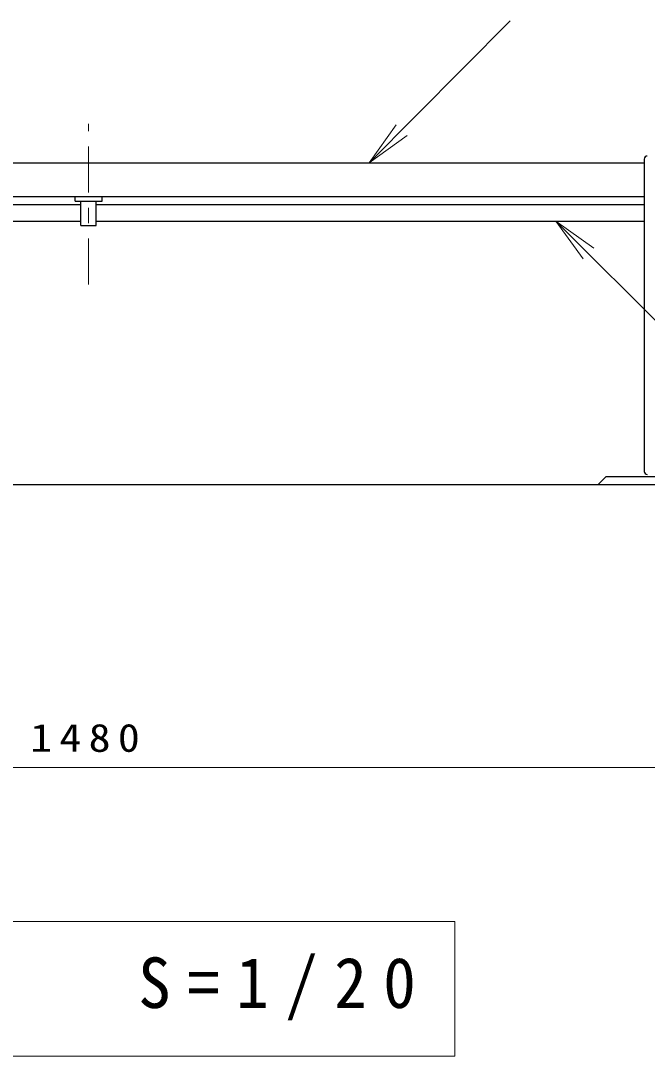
# Model space of a CAD drawing. Units: millimetres on the paper, scale 1:20. Extents: x -365 to 12, y -38 to 257.
# Drawn here: x -243.8 to -202.9, y 67.5 to 135.1 of the extents above; entities that cross this region are included whole.
import ezdxf

# ---------------------------------------------------------------- set-up
doc = ezdxf.new("R2010")
doc.units = ezdxf.units.MM
doc.linetypes.add('USER2', pattern=[6, 3, -1, 1, -1])
doc.layers.add('LY_1', color=7, linetype='Continuous', lineweight=25)
doc.styles.add('ＭＳ ゴシック', font='')
doc.styles.get('ＭＳ ゴシック').set_extended_font_data('MS Gothic')

# ---------------------------------------------------------------- blocks, each defined once
blk = doc.blocks.new('open_arrow')
at = {"color": 0, "linetype": 'Continuous', "lineweight": -2}
blk.add_lwpolyline([(7.5, 1.25), (0, 0), (7.5, -1.25)], dxfattribs=at)

msp = doc.modelspace()

# ---------------------------------------------------------------- linework, layer by layer
at = {"layer": 'LY_1', "lineweight": 13}
for p, q in [((-221.017, 125.838), (-211.832, 135.114)), ((-208.835, 122.036), (-196.709, 109.908)), ((-202.332, 86.361), (-276.332, 86.361)), ((-215.432, 76.317), (-263.232, 76.317)), ((-215.432, 67.517), (-215.432, 76.317)), ((-263.232, 67.517), (-215.432, 67.517))]:
    msp.add_line(p, q, dxfattribs=at)
at = {"layer": 'LY_1', "linetype": 'USER2', "lineweight": 13}
msp.add_line((-239.332, 117.899), (-239.332, 128.388), dxfattribs=at)
at = {"layer": 'LY_1'}
for p, q in [((-275.582, 125.838), (-203.082, 125.838)), ((-203.082, 126.078), (-203.082, 105.695)), ((-275.582, 123.638), (-203.082, 123.638)), ((-275.582, 123.121), (-239.832, 123.121)), ((-240.207, 123.338), (-240.207, 123.638)), ((-240.207, 123.338), (-238.457, 123.338)), ((-239.832, 121.736), (-239.832, 123.331)), ((-238.832, 121.736), (-238.832, 123.331)), ((-238.832, 123.121), (-203.082, 123.121)), ((-238.457, 123.338), (-238.457, 123.638)), ((-275.582, 122.036), (-239.832, 122.036)), ((-239.832, 121.736), (-238.832, 121.736)), ((-238.832, 122.036), (-203.082, 122.036)), ((-272.582, 104.838), (-195.327, 104.838)), ((-205.582, 105.338), (-206.082, 104.838)), ((-199.082, 105.338), (-205.582, 105.338))]:
    msp.add_line(p, q, dxfattribs=at)
for centre, start, end in [((-202.882, 126.078), 88, 180), ((-202.882, 105.695), 179.99999, 271.99999)]:
    msp.add_arc(centre, 0.2, start, end, dxfattribs=at)

# ---------------------------------------------------------------- block references
at = {"layer": 'LY_1', "lineweight": 13, "xscale": 0.4, "yscale": 0.4}
for p, rotation in [((-221.017, 125.838), 45.3), ((-208.835, 122.036), 315)]:
    msp.add_blockref('open_arrow', p, dxfattribs=dict(at, rotation=rotation))

# ---------------------------------------------------------------- texts
at = {"layer": 'LY_1', "style": 'ＭＳ ゴシック'}
for s, insert, char_height, attachment_point in [('\\T1.33;\\W1.15;1480', (-239.332, 87.361), 1.833, 8), ('\\T1.5;\\W0.95;立面図\u3000S=1/20', (-239.332, 71.917), 3.299, 5)]:
    msp.add_mtext(s, dxfattribs=dict(at, insert=insert, char_height=char_height, attachment_point=attachment_point))

doc.saveas('drawing.dxf')
